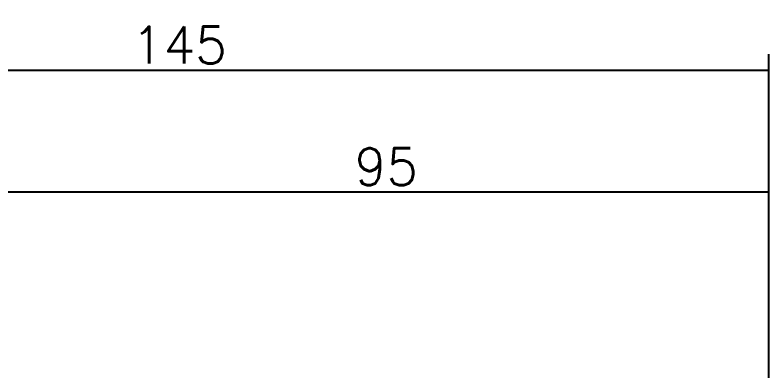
# Model space of a CAD drawing. Extents: x -73 to 147, y -10 to 97.
# Drawn here: x 2 to 95, y 52.8 to 96.7 of the extents above; entities that cross this region are included whole.
import ezdxf

# ---------------------------------------------------------------- set-up
doc = ezdxf.new("R2010")
doc.units = 0
doc.layers.add('2', color=7, linetype='Continuous')
doc.layers.add('SK2', color=7, linetype='Continuous')
doc.styles.add('SIMPLEX', font='simplex')
doc.dimstyles.get("Standard").update_dxf_attribs({"dimtxt": 0.18, "dimasz": 0.18, "dimexe": 0.18, "dimexo": 0.0625, "dimgap": 0.09, "dimtad": 0, "dimtih": 1, "dimtoh": 1, "dimdec": 4, "dimzin": 0, "dimdsep": 46, "dimtxsty": 'Standard', "dimcen": 0.09, "dimadec": 0, "dimazin": 0, "dimtfac": 1, "dimtdec": 4, "dimtofl": 0, "dimtmove": 0, "dimatfit": 3, "dimfxl": 0, "dimtolj": 1, "dimtzin": 0, "dimarcsym": 0})

# ---------------------------------------------------------------- blocks, each defined once
blk = doc.blocks.new('_D0')
at = {"layer": '2'}
for p, q in [((0, 0), (0, 78.43)), ((95, 0), (95, 78.43)), ((0, 74.93), (95, 74.93))]:
    blk.add_line(p, q, dxfattribs=at)
for points in [[(0, 74.93), (4.569998, 75.531652), (4.570002, 74.328348), (0, 74.93)], [(95, 74.93), (90.430002, 74.328348), (90.429998, 75.531652), (95, 74.93)]]:
    blk.add_solid(points, dxfattribs=at)
at = {"layer": '2', "insert": (43.891604, 75.739271), "char_height": 4.57, "attachment_point": 7, "line_spacing_factor": 0.903614, "style": 'SIMPLEX'}
blk.add_mtext('\\W01.000;\\Fsimplex.shx;95', dxfattribs=at)
blk = doc.blocks.new('_D4')
at = {"layer": 'SK2'}
for p, q in [((-50, 0), (-50, 91.93)), ((95, 0), (95, 91.93)), ((-50, 89.93), (95, 89.93))]:
    blk.add_line(p, q, dxfattribs=at)
for points in [[(-50, 89.93), (-45.430002, 90.531652), (-45.429998, 89.328348), (-50, 89.93)], [(95, 89.93), (90.430002, 89.328348), (90.429998, 90.531652), (95, 89.93)]]:
    blk.add_solid(points, dxfattribs=at)
at = {"layer": 'SK2', "insert": (16.401906, 90.739271), "char_height": 4.57, "attachment_point": 7, "line_spacing_factor": 0.903614, "style": 'SIMPLEX'}
blk.add_mtext('\\W01.000;\\Fsimplex.shx;145', dxfattribs=at)

msp = doc.modelspace()

# ---------------------------------------------------------------- dimensions: what is measured, and where the dimension line sits
at = {"layer": '2'}
dim = msp.add_aligned_dim(p1=(0, 0), p2=(95, 0), distance=78.43, text=' <> ', dimstyle='Standard', override={"dimtxt": 4.57, "dimasz": 4.57, "dimexe": 3.5, "dimexo": 0, "dimgap": 1.5, "dimtad": 1, "dimtih": 0, "dimdec": 3, "dimzin": 8, "dimclrd": 7, "dimclre": 7, "dimclrt": 7, "dimadec": 3, "dimtp": 0.005, "dimtm": -0.005, "dimtdec": 3}, dxfattribs=at)
dim.commit()
dim.dimension.update_dxf_attribs({"geometry": '_D0', "text_midpoint": (47.5, 79.5)})
at = {"layer": 'SK2'}
dim = msp.add_linear_dim(base=(22.5, 94.5), p1=(-50, 0), p2=(95, 0), text=' <> ', dimstyle='Standard', override={"dimtxt": 4.57, "dimasz": 4.57, "dimexe": 2, "dimexo": 0, "dimgap": 1.5, "dimtad": 1, "dimtih": 0, "dimdec": 3, "dimzin": 8, "dimclrd": 7, "dimclre": 7, "dimclrt": 7, "dimadec": 3, "dimtp": 0.005, "dimtm": -0.005, "dimtdec": 3}, dxfattribs=at)
dim.commit()
dim.dimension.update_dxf_attribs({"geometry": '_D4', "text_midpoint": (22.5, 94.5)})

doc.saveas('drawing.dxf')
